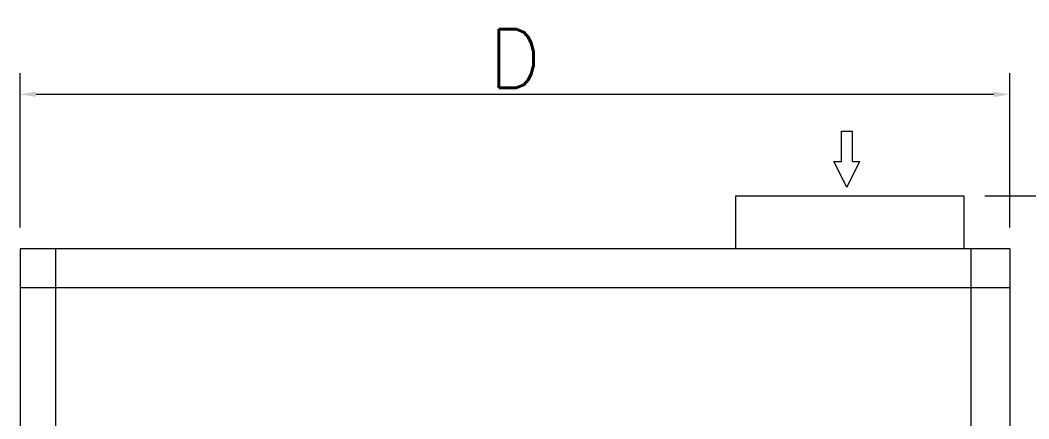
# Model space of a CAD drawing. Header units: inches. Extents: x 76 to 22091, y 292 to 17065.
# Drawn here: x 10808 to 13662, y 7798 to 8925 of the extents above; entities that cross this region are included whole.
import ezdxf

# ---------------------------------------------------------------- set-up
doc = ezdxf.new("R2010")
doc.units = ezdxf.units.IN
doc.header["$MEASUREMENT"] = 0
doc.layers.get('Defpoints').update_dxf_attribs({"lineweight": 5})
doc.styles.add('Roman', font='romans')
doc.styles.get("Standard").update_dxf_attribs({"font": 'arial.ttf'})
doc.dimstyles.new('ISO-25', dxfattribs={"dimscale": 30, "dimtxt": 1.5, "dimasz": 1.5, "dimexe": 2, "dimexo": 2, "dimtad": 1, "dimtih": 1, "dimtoh": 1, "dimdec": 1, "dimlfac": 0.03937, "dimdsep": 46, "dimtxsty": 'Standard', "dimcen": 2.5, "dimclrd": 7, "dimclre": 7, "dimclrt": 7, "dimadec": 0, "dimazin": 0, "dimtfac": 1, "dimtdec": 1, "dimtmove": 0, "dimatfit": 3, "dimfxl": 1, "dimlwd": 5, "dimlwe": 5, "dimarcsym": 0})

# ---------------------------------------------------------------- blocks, each defined once
blk = doc.blocks.new('*D20')
at = {"color": 7, "linetype": 'Continuous', "lineweight": 5, "transparency": 16777216}
for p, q in [((10807.5, 8338.4), (10807.5, 8775.2)), ((13607.5, 8338.4), (13607.5, 8775.2)), ((10852.5, 8715.2), (13562.5, 8715.2))]:
    blk.add_line(p, q, dxfattribs=at)
at = {"color": 7, "transparency": 16777216}
for points in [[(10852.5, 8722.7), (10852.5, 8707.7), (10807.5, 8715.2)], [(13562.5, 8722.7), (13562.5, 8707.7), (13607.5, 8715.2)]]:
    blk.add_solid(points, dxfattribs=at)
at = {"layer": 'Defpoints', "color": 0, "transparency": 16777216}
for p in [(13607.5, 8715.2), (10807.5, 8278.4), (13607.5, 8278.4)]:
    blk.add_point(p, dxfattribs=at)
at = {"color": 7, "lineweight": 5, "transparency": 16777216, "insert": (12207.5, 8816.4), "char_height": 165, "attachment_point": 5, "style": 'Roman'}
blk.add_mtext('D', dxfattribs=at)
blk = doc.blocks.new('*D21')
at = {"color": 7, "linetype": 'Continuous', "lineweight": 5, "transparency": 16777216}
for p, q in [((13537.5, 8428.6), (14582, 8428.6)), ((14522, 8383.6), (14522, 7569.7)), ((14522, 6073.6), (14522, 7367.2)), ((13537.5, 6028.6), (14582, 6028.6))]:
    blk.add_line(p, q, dxfattribs=at)
at = {"color": 7, "transparency": 16777216}
for points in [[(14514.5, 8383.6), (14529.5, 8383.6), (14522, 8428.6)], [(14514.5, 6073.6), (14529.5, 6073.6), (14522, 6028.6)]]:
    blk.add_solid(points, dxfattribs=at)
at = {"layer": 'Defpoints', "color": 0, "transparency": 16777216}
for p in [(13477.5, 8428.6), (13477.5, 6028.6), (14522, 6028.6)]:
    blk.add_point(p, dxfattribs=at)
at = {"color": 7, "lineweight": 5, "transparency": 16777216, "insert": (14522, 7468.4), "char_height": 165, "attachment_point": 5, "style": 'Roman'}
blk.add_mtext('94.5', dxfattribs=at)

msp = doc.modelspace()

# ---------------------------------------------------------------- linework, layer by layer
at = {"color": 7, "linetype": 'Continuous', "lineweight": 5, "ltscale": 15}
for p, q in [((13131.42, 8525.73), (13131.42, 8610.93)), ((13131.42, 8610.93), (13162.28, 8610.93)), ((13162.28, 8525.73), (13162.28, 8610.93)), ((13146.85, 8453.12), (13110.24, 8525.73)), ((13110.24, 8525.73), (13131.42, 8525.73)), ((13146.85, 8453.12), (13183.47, 8525.73)), ((13162.28, 8525.73), (13183.47, 8525.73)), ((12832.51, 8278.58), (12832.51, 8428.58)), ((12832.51, 8428.58), (13477.51, 8428.58)), ((13477.51, 8428.58), (13477.51, 8278.58)), ((13607.51, 8278.36), (10807.51, 8278.36)), ((10807.51, 8278.36), (10807.51, 7334.38)), ((10907.51, 8278.58), (10907.51, 7334.38)), ((13497.51, 8278.58), (13497.51, 6178.36)), ((13607.51, 8278.36), (13607.51, 6178.36)), ((13607.51, 8168.36), (10807.51, 8168.36))]:
    msp.add_line(p, q, dxfattribs=at)

# ---------------------------------------------------------------- dimensions: what is measured, and where the dimension line sits
at = {"color": 7, "lineweight": 5}
dim = msp.add_linear_dim(base=(13607.51, 8715.15), p1=(10807.51, 8278.36), p2=(13607.51, 8278.36), text='D', dimstyle='ISO-25', override={"dimtxt": 5.5, "dimpost": '\\X', "dimtxsty": 'Roman', "dimtmove": 1}, dxfattribs=at)
dim.commit()
dim.dimension.update_dxf_attribs({"geometry": '*D20', "text_midpoint": (12207.51, 8715.15), "dimtype": 160})
dim = msp.add_linear_dim(base=(14521.98, 6028.58), p1=(13477.51, 8428.58), p2=(13477.51, 6028.58), angle=90, dimstyle='ISO-25', override={"dimtxt": 5.5, "dimpost": '\\X', "dimtxsty": 'Roman', "dimtmove": 1}, dxfattribs=at)
dim.commit()
dim.dimension.update_dxf_attribs({"geometry": '*D21', "text_midpoint": (14521.98, 7468.42), "dimtype": 160})

doc.saveas('drawing.dxf')
